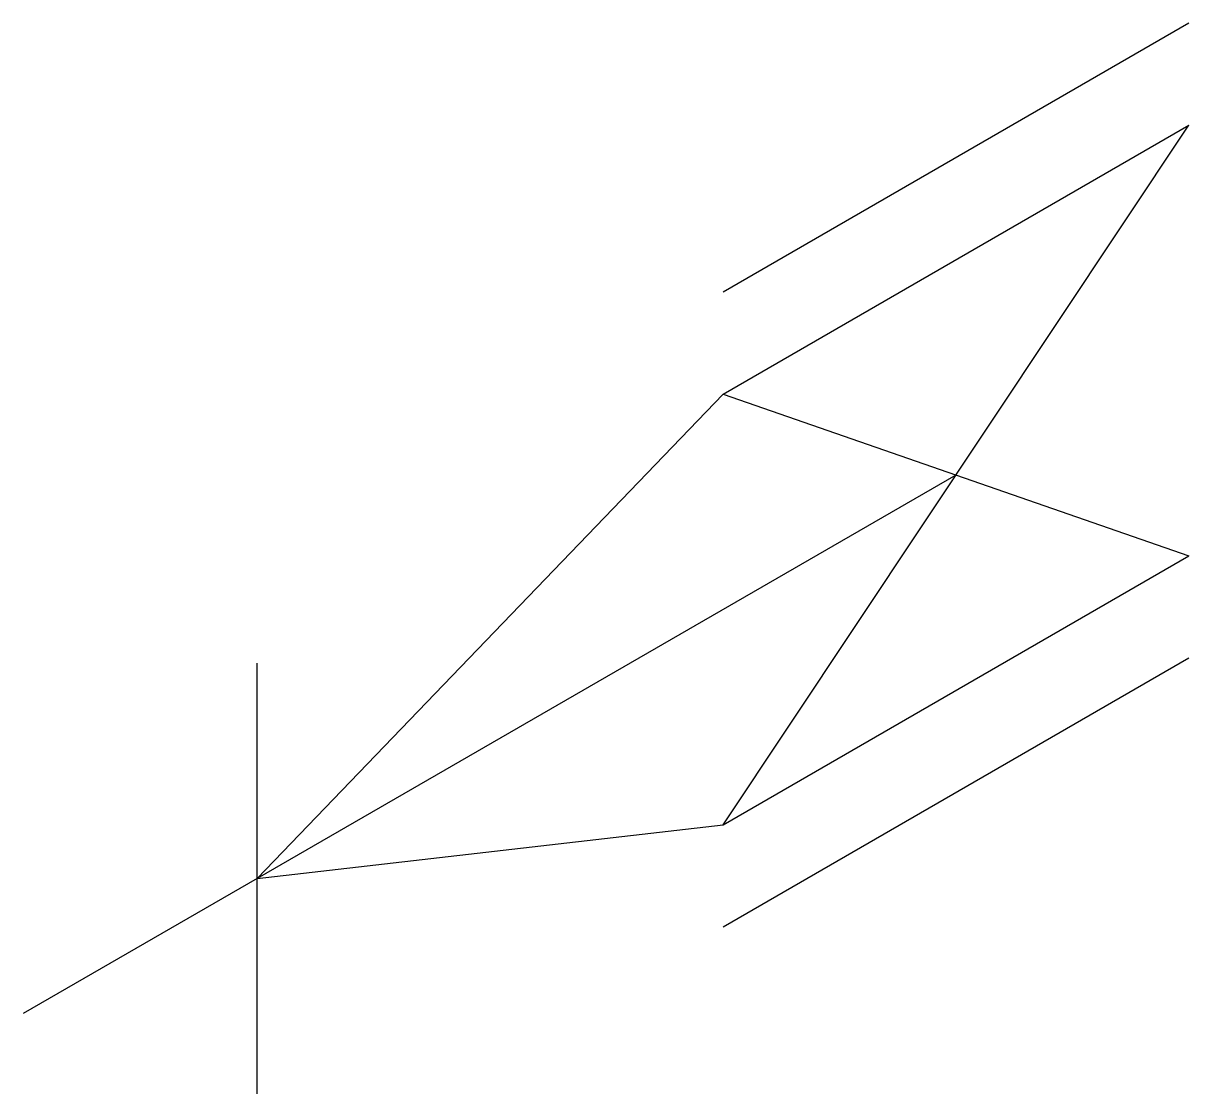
# Model space of a CAD drawing. Header units: millimetres. Extents: x -9999.754 to -9998.887, y -40.645 to -39.849.
import ezdxf

# ---------------------------------------------------------------- set-up
doc = ezdxf.new("R2010")
doc.units = ezdxf.units.MM
doc.layers.add('Tub_iso_válvulas', color=2, linetype='Continuous')

msp = doc.modelspace()

# ---------------------------------------------------------------- linework, layer by layer
at = {"layer": 'Tub_iso_válvulas'}
for p, q in [((-9998.88675, -39.84867), (-9999.23316, -40.04867)), ((-9999.23316, -40.12446), (-9998.88675, -39.92446)), ((-9999.23316, -40.44479), (-9998.88675, -39.92446)), ((-9999.23316, -40.12446), (-9998.88675, -40.24479)), ((-9999.23316, -40.44479), (-9998.88675, -40.24479)), ((-9999.23316, -40.52059), (-9998.88675, -40.32059))]:
    msp.add_line(p, q, dxfattribs=at)
at = {"layer": 'Tub_iso_válvulas', "color": 1}
for p, q in [((-9999.57957, -40.48463), (-9999.23316, -40.12446)), ((-9999.05996, -40.18463), (-9999.57957, -40.48463)), ((-9999.57957, -40.64479), (-9999.57957, -40.32446)), ((-9999.57957, -40.48463), (-9999.23316, -40.44479)), ((-9999.57957, -40.48463), (-9999.75364, -40.58513))]:
    msp.add_line(p, q, dxfattribs=at)

doc.saveas('drawing.dxf')
